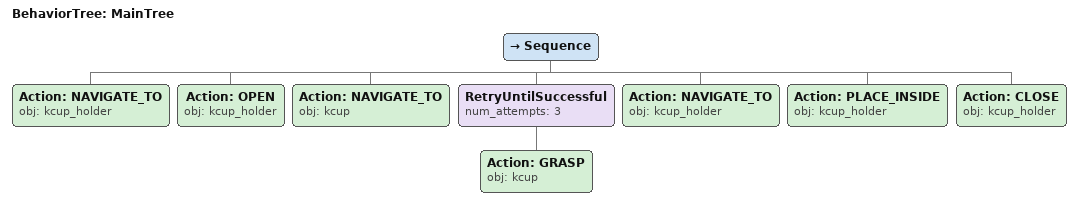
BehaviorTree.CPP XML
<root main_tree_to_execute="MainTree">
  <BehaviorTree ID="MainTree">
    <Sequence>
      <!-- Navigate to kcup_holder -->
      <Action ID="NAVIGATE_TO" obj="kcup_holder" />
      <!-- Open kcup_holder -->
      <Action ID="OPEN" obj="kcup_holder" />
      <!-- Navigate to kcup -->
      <Action ID="NAVIGATE_TO" obj="kcup" />
      <!-- Retry GRASP kcup up to 3 attempts -->
      <RetryUntilSuccessful num_attempts="3">
        <!-- Grasp kcup -->
        <Action ID="GRASP" obj="kcup" />
      </RetryUntilSuccessful>
      <!-- Navigate to kcup_holder -->
      <Action ID="NAVIGATE_TO" obj="kcup_holder" />
      <!-- Place inside kcup_holder -->
      <Action ID="PLACE_INSIDE" obj="kcup_holder" />
      <!-- Close kcup_holder -->
      <Action ID="CLOSE" obj="kcup_holder" />
    </Sequence>
  </BehaviorTree>
</root>
